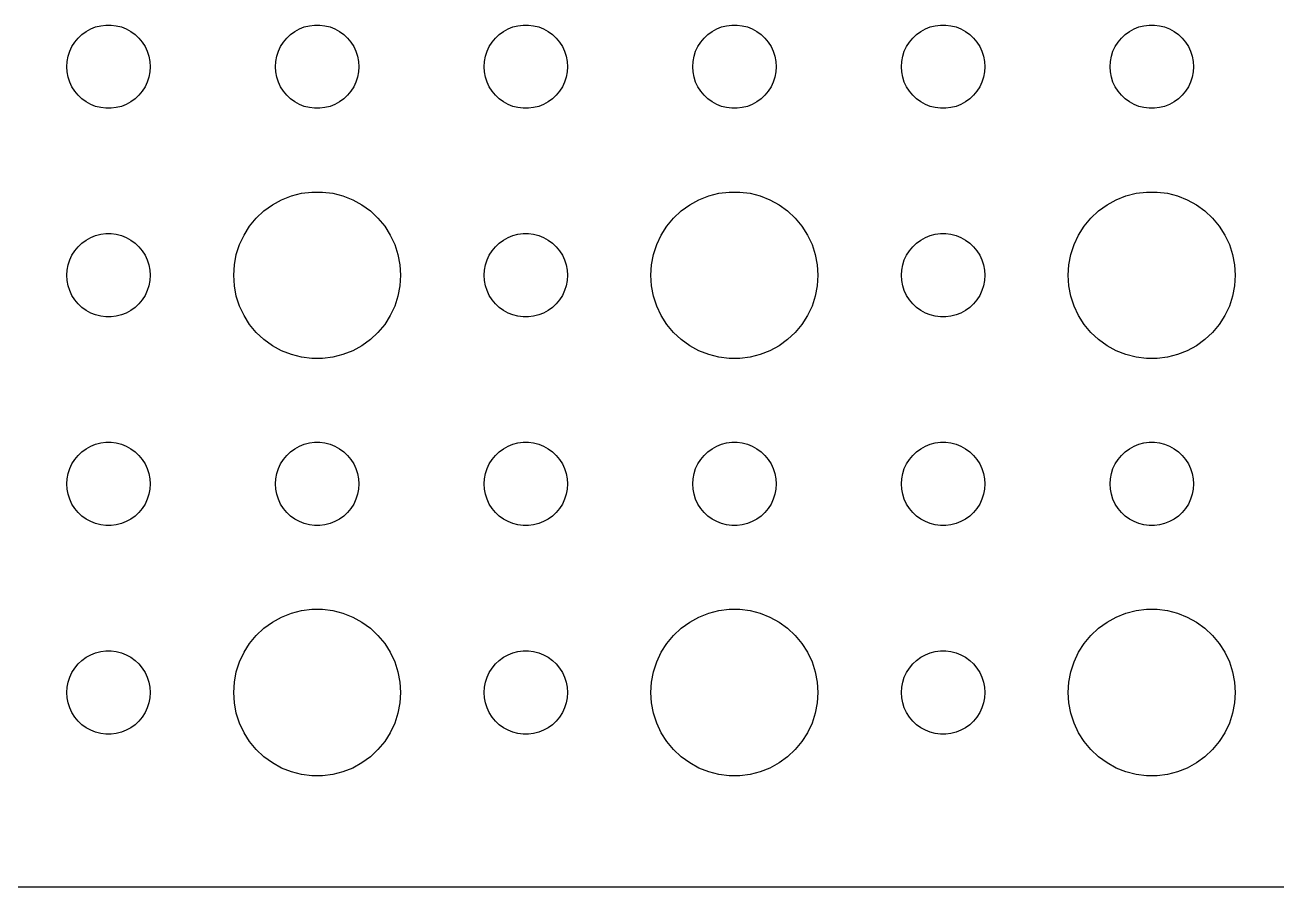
# Model space of a CAD drawing. Header units: metres. Extents: x -180 to 180, y -37 to 37.
# Drawn here: x 42 to 87, y -36.99 to -6 of the extents above; entities that cross this region are included whole.
import ezdxf

# ---------------------------------------------------------------- set-up
doc = ezdxf.new("R2010")
doc.units = ezdxf.units.M

msp = doc.modelspace()

# ---------------------------------------------------------------- linework, layer by layer
for p, q in [((44.0439, -6.34422), (44.1963, -6.23351)), ((44.1963, -6.23351), (44.3613, -6.14275)), ((44.3613, -6.14275), (44.5365, -6.07341)), ((44.5365, -6.07341), (44.7189, -6.02657)), ((44.7189, -6.02657), (44.9058, -6.00294)), ((44.9058, -6.00294), (45.0942, -6.00294)), ((45.0942, -6.00294), (45.2811, -6.02657)), ((45.2811, -6.02657), (45.4635, -6.07341)), ((45.4635, -6.07341), (45.6387, -6.14275)), ((45.6387, -6.14275), (45.8037, -6.23351)), ((45.8037, -6.23351), (45.9561, -6.34422)), ((51.5439, -6.34422), (51.6963, -6.23351)), ((51.6963, -6.23351), (51.8613, -6.14275)), ((51.8613, -6.14275), (52.0365, -6.07341)), ((52.0365, -6.07341), (52.2189, -6.02657)), ((52.2189, -6.02657), (52.4058, -6.00294)), ((52.4058, -6.00294), (52.5942, -6.00294)), ((52.5942, -6.00294), (52.7811, -6.02657)), ((52.7811, -6.02657), (52.9635, -6.07341)), ((52.9635, -6.07341), (53.1387, -6.14275)), ((53.1387, -6.14275), (53.3037, -6.23351)), ((53.3037, -6.23351), (53.4561, -6.34422)), ((59.0439, -6.34422), (59.1963, -6.23351)), ((59.1963, -6.23351), (59.3613, -6.14275)), ((59.3613, -6.14275), (59.5365, -6.07341)), ((59.5365, -6.07341), (59.7189, -6.02657)), ((59.7189, -6.02657), (59.9058, -6.00294)), ((59.9058, -6.00294), (60.0942, -6.00294)), ((60.0942, -6.00294), (60.2811, -6.02657)), ((60.2811, -6.02657), (60.4635, -6.07341)), ((60.4635, -6.07341), (60.6387, -6.14275)), ((60.6387, -6.14275), (60.8037, -6.23351)), ((60.8037, -6.23351), (60.9561, -6.34422)), ((66.5439, -6.34422), (66.6963, -6.23351)), ((66.6963, -6.23351), (66.8613, -6.14275)), ((66.8613, -6.14275), (67.0365, -6.07341)), ((67.0365, -6.07341), (67.2189, -6.02657)), ((67.2189, -6.02657), (67.4058, -6.00294)), ((67.4058, -6.00294), (67.5942, -6.00294)), ((67.5942, -6.00294), (67.7811, -6.02657)), ((67.7811, -6.02657), (67.9635, -6.07341)), ((67.9635, -6.07341), (68.1387, -6.14275)), ((68.1387, -6.14275), (68.3037, -6.23351)), ((68.3037, -6.23351), (68.4561, -6.34422)), ((74.0439, -6.34422), (74.1963, -6.23351)), ((74.1963, -6.23351), (74.3613, -6.14275)), ((74.3613, -6.14275), (74.5365, -6.07341)), ((74.5365, -6.07341), (74.7189, -6.02657)), ((74.7189, -6.02657), (74.9058, -6.00294)), ((74.9058, -6.00294), (75.0942, -6.00294)), ((75.0942, -6.00294), (75.2811, -6.02657)), ((75.2811, -6.02657), (75.4635, -6.07341)), ((75.4635, -6.07341), (75.6387, -6.14275)), ((75.6387, -6.14275), (75.8037, -6.23351)), ((75.8037, -6.23351), (75.9561, -6.34422)), ((81.5439, -6.34422), (81.6963, -6.23351)), ((81.6963, -6.23351), (81.8613, -6.14275)), ((81.8613, -6.14275), (82.0365, -6.07341)), ((82.0365, -6.07341), (82.2189, -6.02657)), ((82.2189, -6.02657), (82.4058, -6.00294)), ((82.4058, -6.00294), (82.5942, -6.00294)), ((82.5942, -6.00294), (82.7811, -6.02657)), ((82.7811, -6.02657), (82.9635, -6.07341)), ((82.9635, -6.07341), (83.1387, -6.14275)), ((83.1387, -6.14275), (83.3037, -6.23351)), ((83.3037, -6.23351), (83.4561, -6.34422)), ((43.6855, -6.77736), (43.7865, -6.61832)), ((43.7865, -6.61832), (43.9065, -6.47318)), ((43.9065, -6.47318), (44.0439, -6.34422)), ((45.9561, -6.34422), (46.0934, -6.47318)), ((46.0934, -6.47318), (46.2135, -6.61832)), ((46.2135, -6.61832), (46.3145, -6.77736)), ((51.1855, -6.77736), (51.2865, -6.61832)), ((51.2865, -6.61832), (51.4065, -6.47318)), ((51.4065, -6.47318), (51.5439, -6.34422)), ((53.4561, -6.34422), (53.5934, -6.47318)), ((53.5934, -6.47318), (53.7135, -6.61832)), ((53.7135, -6.61832), (53.8145, -6.77736)), ((58.6855, -6.77736), (58.7865, -6.61832)), ((58.7865, -6.61832), (58.9065, -6.47318)), ((58.9065, -6.47318), (59.0439, -6.34422)), ((60.9561, -6.34422), (61.0934, -6.47318)), ((61.0934, -6.47318), (61.2135, -6.61832)), ((61.2135, -6.61832), (61.3145, -6.77736)), ((66.1855, -6.77736), (66.2865, -6.61832)), ((66.2865, -6.61832), (66.4065, -6.47318)), ((66.4065, -6.47318), (66.5439, -6.34422)), ((68.4561, -6.34422), (68.5934, -6.47318)), ((68.5934, -6.47318), (68.7135, -6.61832)), ((68.7135, -6.61832), (68.8145, -6.77736)), ((73.6855, -6.77736), (73.7865, -6.61832)), ((73.7865, -6.61832), (73.9065, -6.47318)), ((73.9065, -6.47318), (74.0439, -6.34422)), ((75.9561, -6.34422), (76.0934, -6.47318)), ((76.0934, -6.47318), (76.2135, -6.61832)), ((76.2135, -6.61832), (76.3145, -6.77736)), ((81.1855, -6.77736), (81.2865, -6.61832)), ((81.2865, -6.61832), (81.4065, -6.47318)), ((81.4065, -6.47318), (81.5439, -6.34422)), ((83.4561, -6.34422), (83.5934, -6.47318)), ((83.5934, -6.47318), (83.7135, -6.61832)), ((83.7135, -6.61832), (83.8145, -6.77736)), ((43.5118, -7.312), (43.5471, -7.12695)), ((43.5471, -7.12695), (43.6053, -6.9478)), ((43.6053, -6.9478), (43.6855, -6.77736)), ((46.3145, -6.77736), (46.3947, -6.9478)), ((46.3947, -6.9478), (46.4529, -7.12695)), ((46.4529, -7.12695), (46.4882, -7.312)), ((51.0118, -7.312), (51.0471, -7.12695)), ((51.0471, -7.12695), (51.1053, -6.9478)), ((51.1053, -6.9478), (51.1855, -6.77736)), ((53.8145, -6.77736), (53.8947, -6.9478)), ((53.8947, -6.9478), (53.9529, -7.12695)), ((53.9529, -7.12695), (53.9882, -7.312)), ((58.5118, -7.312), (58.5471, -7.12695)), ((58.5471, -7.12695), (58.6053, -6.9478)), ((58.6053, -6.9478), (58.6855, -6.77736)), ((61.3145, -6.77736), (61.3947, -6.9478)), ((61.3947, -6.9478), (61.4529, -7.12695)), ((61.4529, -7.12695), (61.4882, -7.312)), ((66.0118, -7.312), (66.0471, -7.12695)), ((66.0471, -7.12695), (66.1053, -6.9478)), ((66.1053, -6.9478), (66.1855, -6.77736)), ((68.8145, -6.77736), (68.8947, -6.9478)), ((68.8947, -6.9478), (68.9529, -7.12695)), ((68.9529, -7.12695), (68.9882, -7.312)), ((73.5118, -7.312), (73.5471, -7.12695)), ((73.5471, -7.12695), (73.6053, -6.9478)), ((73.6053, -6.9478), (73.6855, -6.77736)), ((76.3145, -6.77736), (76.3947, -6.9478)), ((76.3947, -6.9478), (76.4529, -7.12695)), ((76.4529, -7.12695), (76.4882, -7.312)), ((81.0118, -7.312), (81.0471, -7.12695)), ((81.0471, -7.12695), (81.1053, -6.9478)), ((81.1053, -6.9478), (81.1855, -6.77736)), ((83.8145, -6.77736), (83.8947, -6.9478)), ((83.8947, -6.9478), (83.9529, -7.12695)), ((83.9529, -7.12695), (83.9882, -7.312)), ((43.5, -7.5), (43.5118, -7.312)), ((43.5118, -7.68799), (43.5, -7.5)), ((46.4882, -7.312), (46.5, -7.5)), ((46.5, -7.5), (46.4882, -7.68799)), ((51, -7.5), (51.0118, -7.312)), ((51.0118, -7.68799), (51, -7.5)), ((53.9882, -7.312), (54, -7.5)), ((54, -7.5), (53.9882, -7.68799)), ((58.5, -7.5), (58.5118, -7.312)), ((58.5118, -7.68799), (58.5, -7.5)), ((61.4882, -7.312), (61.5, -7.5)), ((61.5, -7.5), (61.4882, -7.68799)), ((66, -7.5), (66.0118, -7.312)), ((66.0118, -7.68799), (66, -7.5)), ((68.9882, -7.312), (69, -7.5)), ((69, -7.5), (68.9882, -7.68799)), ((73.5, -7.5), (73.5118, -7.312)), ((73.5118, -7.68799), (73.5, -7.5)), ((76.4882, -7.312), (76.5, -7.5)), ((76.5, -7.5), (76.4882, -7.68799)), ((81, -7.5), (81.0118, -7.312)), ((81.0118, -7.68799), (81, -7.5)), ((83.9882, -7.312), (84, -7.5)), ((84, -7.5), (83.9882, -7.68799)), ((43.5471, -7.87303), (43.5118, -7.68799)), ((43.6053, -8.05219), (43.5471, -7.87303)), ((43.6855, -8.22263), (43.6053, -8.05219)), ((46.3947, -8.05219), (46.3145, -8.22263)), ((46.4529, -7.87303), (46.3947, -8.05219)), ((46.4882, -7.68799), (46.4529, -7.87303)), ((51.0471, -7.87303), (51.0118, -7.68799)), ((51.1053, -8.05219), (51.0471, -7.87303)), ((51.1855, -8.22263), (51.1053, -8.05219)), ((53.8947, -8.05219), (53.8145, -8.22263)), ((53.9529, -7.87303), (53.8947, -8.05219)), ((53.9882, -7.68799), (53.9529, -7.87303)), ((58.5471, -7.87303), (58.5118, -7.68799)), ((58.6053, -8.05219), (58.5471, -7.87303)), ((58.6855, -8.22263), (58.6053, -8.05219)), ((61.3947, -8.05219), (61.3145, -8.22263)), ((61.4529, -7.87303), (61.3947, -8.05219)), ((61.4882, -7.68799), (61.4529, -7.87303)), ((66.0471, -7.87303), (66.0118, -7.68799)), ((66.1053, -8.05219), (66.0471, -7.87303)), ((66.1855, -8.22263), (66.1053, -8.05219)), ((68.8947, -8.05219), (68.8145, -8.22263)), ((68.9529, -7.87303), (68.8947, -8.05219)), ((68.9882, -7.68799), (68.9529, -7.87303)), ((73.5471, -7.87303), (73.5118, -7.68799)), ((73.6053, -8.05219), (73.5471, -7.87303)), ((73.6855, -8.22263), (73.6053, -8.05219)), ((76.3947, -8.05219), (76.3145, -8.22263)), ((76.4529, -7.87303), (76.3947, -8.05219)), ((76.4882, -7.68799), (76.4529, -7.87303)), ((81.0471, -7.87303), (81.0118, -7.68799)), ((81.1053, -8.05219), (81.0471, -7.87303)), ((81.1855, -8.22263), (81.1053, -8.05219)), ((83.8947, -8.05219), (83.8145, -8.22263)), ((83.9529, -7.87303), (83.8947, -8.05219)), ((83.9882, -7.68799), (83.9529, -7.87303)), ((43.7865, -8.38167), (43.6855, -8.22263)), ((43.9065, -8.52681), (43.7865, -8.38167)), ((44.0439, -8.65576), (43.9065, -8.52681)), ((46.0934, -8.52681), (45.9561, -8.65576)), ((46.2135, -8.38167), (46.0934, -8.52681)), ((46.3145, -8.22263), (46.2135, -8.38167)), ((51.2865, -8.38167), (51.1855, -8.22263)), ((51.4065, -8.52681), (51.2865, -8.38167)), ((51.5439, -8.65576), (51.4065, -8.52681)), ((53.5934, -8.52681), (53.4561, -8.65576)), ((53.7135, -8.38167), (53.5934, -8.52681)), ((53.8145, -8.22263), (53.7135, -8.38167)), ((58.7865, -8.38167), (58.6855, -8.22263)), ((58.9065, -8.52681), (58.7865, -8.38167)), ((59.0439, -8.65576), (58.9065, -8.52681)), ((61.0934, -8.52681), (60.9561, -8.65576)), ((61.2135, -8.38167), (61.0934, -8.52681)), ((61.3145, -8.22263), (61.2135, -8.38167)), ((66.2865, -8.38167), (66.1855, -8.22263)), ((66.4065, -8.52681), (66.2865, -8.38167)), ((66.5439, -8.65576), (66.4065, -8.52681)), ((68.5934, -8.52681), (68.4561, -8.65576)), ((68.7135, -8.38167), (68.5934, -8.52681)), ((68.8145, -8.22263), (68.7135, -8.38167)), ((73.7865, -8.38167), (73.6855, -8.22263)), ((73.9065, -8.52681), (73.7865, -8.38167)), ((74.0439, -8.65576), (73.9065, -8.52681)), ((76.0934, -8.52681), (75.9561, -8.65576)), ((76.2135, -8.38167), (76.0934, -8.52681)), ((76.3145, -8.22263), (76.2135, -8.38167)), ((81.2865, -8.38167), (81.1855, -8.22263)), ((81.4065, -8.52681), (81.2865, -8.38167)), ((81.5439, -8.65576), (81.4065, -8.52681)), ((83.5934, -8.52681), (83.4561, -8.65576)), ((83.7135, -8.38167), (83.5934, -8.52681)), ((83.8145, -8.22263), (83.7135, -8.38167)), ((44.1963, -8.76648), (44.0439, -8.65576)), ((44.3613, -8.85724), (44.1963, -8.76648)), ((44.5365, -8.92657), (44.3613, -8.85724)), ((44.7189, -8.97342), (44.5365, -8.92657)), ((44.9058, -8.99704), (44.7189, -8.97342)), ((45.0942, -8.99704), (44.9058, -8.99704)), ((45.2811, -8.97342), (45.0942, -8.99704)), ((45.4635, -8.92657), (45.2811, -8.97342)), ((45.6387, -8.85724), (45.4635, -8.92657)), ((45.8037, -8.76648), (45.6387, -8.85724)), ((45.9561, -8.65576), (45.8037, -8.76648)), ((51.6963, -8.76648), (51.5439, -8.65576)), ((51.8613, -8.85724), (51.6963, -8.76648)), ((52.0365, -8.92657), (51.8613, -8.85724)), ((52.2189, -8.97342), (52.0365, -8.92657)), ((52.4058, -8.99704), (52.2189, -8.97342)), ((52.5942, -8.99704), (52.4058, -8.99704)), ((52.7811, -8.97342), (52.5942, -8.99704)), ((52.9635, -8.92657), (52.7811, -8.97342)), ((53.1387, -8.85724), (52.9635, -8.92657)), ((53.3037, -8.76648), (53.1387, -8.85724)), ((53.4561, -8.65576), (53.3037, -8.76648)), ((59.1963, -8.76648), (59.0439, -8.65576)), ((59.3613, -8.85724), (59.1963, -8.76648)), ((59.5365, -8.92657), (59.3613, -8.85724)), ((59.7189, -8.97342), (59.5365, -8.92657)), ((59.9058, -8.99704), (59.7189, -8.97342)), ((60.0942, -8.99704), (59.9058, -8.99704)), ((60.2811, -8.97342), (60.0942, -8.99704)), ((60.4635, -8.92657), (60.2811, -8.97342)), ((60.6387, -8.85724), (60.4635, -8.92657)), ((60.8037, -8.76648), (60.6387, -8.85724)), ((60.9561, -8.65576), (60.8037, -8.76648)), ((66.6963, -8.76648), (66.5439, -8.65576)), ((66.8613, -8.85724), (66.6963, -8.76648)), ((67.0365, -8.92657), (66.8613, -8.85724)), ((67.2189, -8.97342), (67.0365, -8.92657)), ((67.4058, -8.99704), (67.2189, -8.97342)), ((67.5942, -8.99704), (67.4058, -8.99704)), ((67.7811, -8.97342), (67.5942, -8.99704)), ((67.9635, -8.92657), (67.7811, -8.97342)), ((68.1387, -8.85724), (67.9635, -8.92657)), ((68.3037, -8.76648), (68.1387, -8.85724)), ((68.4561, -8.65576), (68.3037, -8.76648)), ((74.1963, -8.76648), (74.0439, -8.65576)), ((74.3613, -8.85724), (74.1963, -8.76648)), ((74.5365, -8.92657), (74.3613, -8.85724)), ((74.7189, -8.97342), (74.5365, -8.92657)), ((74.9058, -8.99704), (74.7189, -8.97342)), ((75.0942, -8.99704), (74.9058, -8.99704)), ((75.2811, -8.97342), (75.0942, -8.99704)), ((75.4635, -8.92657), (75.2811, -8.97342)), ((75.6387, -8.85724), (75.4635, -8.92657)), ((75.8037, -8.76648), (75.6387, -8.85724)), ((75.9561, -8.65576), (75.8037, -8.76648)), ((81.6963, -8.76648), (81.5439, -8.65576)), ((81.8613, -8.85724), (81.6963, -8.76648)), ((82.0365, -8.92657), (81.8613, -8.85724)), ((82.2189, -8.97342), (82.0365, -8.92657)), ((82.4058, -8.99704), (82.2189, -8.97342)), ((82.5942, -8.99704), (82.4058, -8.99704)), ((82.7811, -8.97342), (82.5942, -8.99704)), ((82.9635, -8.92657), (82.7811, -8.97342)), ((83.1387, -8.85724), (82.9635, -8.92657)), ((83.3037, -8.76648), (83.1387, -8.85724)), ((83.4561, -8.65576), (83.3037, -8.76648)), ((51.2227, -12.2855), (51.5729, -12.1468)), ((51.5729, -12.1468), (51.9379, -12.0531)), ((51.9379, -12.0531), (52.3116, -12.0059)), ((52.3116, -12.0059), (52.6884, -12.0059)), ((52.6884, -12.0059), (53.0621, -12.0531)), ((53.0621, -12.0531), (53.427, -12.1468)), ((53.427, -12.1468), (53.7773, -12.2855)), ((66.2227, -12.2855), (66.573, -12.1468)), ((66.573, -12.1468), (66.9379, -12.0531)), ((66.9379, -12.0531), (67.3116, -12.0059)), ((67.3116, -12.0059), (67.6884, -12.0059)), ((67.6884, -12.0059), (68.0621, -12.0531)), ((68.0621, -12.0531), (68.427, -12.1468)), ((68.427, -12.1468), (68.7773, -12.2855)), ((81.2227, -12.2855), (81.573, -12.1468)), ((81.573, -12.1468), (81.9379, -12.0531)), ((81.9379, -12.0531), (82.3116, -12.0059)), ((82.3116, -12.0059), (82.6884, -12.0059)), ((82.6884, -12.0059), (83.0621, -12.0531)), ((83.0621, -12.0531), (83.427, -12.1468)), ((83.427, -12.1468), (83.7773, -12.2855)), ((50.5877, -12.6884), (50.8925, -12.467)), ((50.8925, -12.467), (51.2227, -12.2855)), ((53.7773, -12.2855), (54.1075, -12.467)), ((54.1075, -12.467), (54.4123, -12.6884)), ((65.5877, -12.6884), (65.8925, -12.467)), ((65.8925, -12.467), (66.2227, -12.2855)), ((68.7773, -12.2855), (69.1075, -12.467)), ((69.1075, -12.467), (69.4123, -12.6884)), ((80.5877, -12.6884), (80.8925, -12.467)), ((80.8925, -12.467), (81.2227, -12.2855)), ((83.7773, -12.2855), (84.1075, -12.467)), ((84.1075, -12.467), (84.4123, -12.6884)), ((50.0729, -13.2366), (50.3131, -12.9464)), ((50.3131, -12.9464), (50.5877, -12.6884)), ((54.4123, -12.6884), (54.6869, -12.9464)), ((54.6869, -12.9464), (54.927, -13.2366)), ((65.073, -13.2366), (65.3131, -12.9464)), ((65.3131, -12.9464), (65.5877, -12.6884)), ((69.4123, -12.6884), (69.6869, -12.9464)), ((69.6869, -12.9464), (69.927, -13.2366)), ((80.073, -13.2366), (80.3131, -12.9464)), ((80.3131, -12.9464), (80.5877, -12.6884)), ((84.4123, -12.6884), (84.6869, -12.9464)), ((84.6869, -12.9464), (84.927, -13.2366)), ((49.8711, -13.5547), (50.0729, -13.2366)), ((54.927, -13.2366), (55.1289, -13.5547)), ((64.8711, -13.5547), (65.073, -13.2366)), ((69.927, -13.2366), (70.1289, -13.5547)), ((79.8711, -13.5547), (80.073, -13.2366)), ((84.927, -13.2366), (85.1289, -13.5547)), ((43.9065, -13.9732), (44.0439, -13.8442)), ((44.0439, -13.8442), (44.1963, -13.7335)), ((44.1963, -13.7335), (44.3613, -13.6427)), ((44.3613, -13.6427), (44.5365, -13.5734)), ((44.5365, -13.5734), (44.7189, -13.5266)), ((44.7189, -13.5266), (44.9058, -13.5029)), ((44.9058, -13.5029), (45.0942, -13.5029)), ((45.0942, -13.5029), (45.2811, -13.5266)), ((45.2811, -13.5266), (45.4635, -13.5734)), ((45.4635, -13.5734), (45.6387, -13.6427)), ((45.6387, -13.6427), (45.8037, -13.7335)), ((45.8037, -13.7335), (45.9561, -13.8442)), ((45.9561, -13.8442), (46.0934, -13.9732)), ((49.5942, -14.2539), (49.7107, -13.8956)), ((49.7107, -13.8956), (49.8711, -13.5547)), ((55.1289, -13.5547), (55.2893, -13.8956)), ((55.2893, -13.8956), (55.4057, -14.2539)), ((58.9065, -13.9732), (59.0439, -13.8442)), ((59.0439, -13.8442), (59.1963, -13.7335)), ((59.1963, -13.7335), (59.3613, -13.6427)), ((59.3613, -13.6427), (59.5365, -13.5734)), ((59.5365, -13.5734), (59.7189, -13.5266)), ((59.7189, -13.5266), (59.9058, -13.5029)), ((59.9058, -13.5029), (60.0942, -13.5029)), ((60.0942, -13.5029), (60.2811, -13.5266)), ((60.2811, -13.5266), (60.4635, -13.5734)), ((60.4635, -13.5734), (60.6387, -13.6427)), ((60.6387, -13.6427), (60.8037, -13.7335)), ((60.8037, -13.7335), (60.9561, -13.8442)), ((60.9561, -13.8442), (61.0934, -13.9732)), ((64.5943, -14.2539), (64.7107, -13.8956)), ((64.7107, -13.8956), (64.8711, -13.5547)), ((70.1289, -13.5547), (70.2893, -13.8956)), ((70.2893, -13.8956), (70.4057, -14.2539)), ((73.9065, -13.9732), (74.0439, -13.8442)), ((74.0439, -13.8442), (74.1963, -13.7335)), ((74.1963, -13.7335), (74.3613, -13.6427)), ((74.3613, -13.6427), (74.5365, -13.5734)), ((74.5365, -13.5734), (74.7189, -13.5266)), ((74.7189, -13.5266), (74.9058, -13.5029)), ((74.9058, -13.5029), (75.0942, -13.5029)), ((75.0942, -13.5029), (75.2811, -13.5266)), ((75.2811, -13.5266), (75.4635, -13.5734)), ((75.4635, -13.5734), (75.6387, -13.6427)), ((75.6387, -13.6427), (75.8037, -13.7335)), ((75.8037, -13.7335), (75.9561, -13.8442)), ((75.9561, -13.8442), (76.0934, -13.9732)), ((79.5943, -14.2539), (79.7107, -13.8956)), ((79.7107, -13.8956), (79.8711, -13.5547)), ((85.1289, -13.5547), (85.2893, -13.8956)), ((85.2893, -13.8956), (85.4057, -14.2539)), ((43.6053, -14.4478), (43.6855, -14.2774)), ((43.6855, -14.2774), (43.7865, -14.1183)), ((43.7865, -14.1183), (43.9065, -13.9732)), ((46.0934, -13.9732), (46.2135, -14.1183)), ((46.2135, -14.1183), (46.3145, -14.2774)), ((46.3145, -14.2774), (46.3947, -14.4478)), ((49.5237, -14.624), (49.5942, -14.2539)), ((55.4057, -14.2539), (55.4763, -14.624)), ((58.6053, -14.4478), (58.6855, -14.2774)), ((58.6855, -14.2774), (58.7865, -14.1183)), ((58.7865, -14.1183), (58.9065, -13.9732)), ((61.0934, -13.9732), (61.2135, -14.1183)), ((61.2135, -14.1183), (61.3145, -14.2774)), ((61.3145, -14.2774), (61.3947, -14.4478)), ((64.5237, -14.624), (64.5943, -14.2539)), ((70.4057, -14.2539), (70.4763, -14.624)), ((73.6053, -14.4478), (73.6855, -14.2774)), ((73.6855, -14.2774), (73.7865, -14.1183)), ((73.7865, -14.1183), (73.9065, -13.9732)), ((76.0934, -13.9732), (76.2135, -14.1183)), ((76.2135, -14.1183), (76.3145, -14.2774)), ((76.3145, -14.2774), (76.3947, -14.4478)), ((79.5237, -14.624), (79.5943, -14.2539)), ((85.4057, -14.2539), (85.4763, -14.624)), ((43.5, -15), (43.5118, -14.812)), ((43.5118, -14.812), (43.5471, -14.627)), ((43.5471, -14.627), (43.6053, -14.4478)), ((46.3947, -14.4478), (46.4529, -14.627)), ((46.4529, -14.627), (46.4882, -14.812)), ((46.4882, -14.812), (46.5, -15)), ((49.5, -15), (49.5237, -14.624)), ((55.4763, -14.624), (55.5, -15)), ((58.5, -15), (58.5118, -14.812)), ((58.5118, -14.812), (58.5471, -14.627)), ((58.5471, -14.627), (58.6053, -14.4478)), ((61.3947, -14.4478), (61.4529, -14.627)), ((61.4529, -14.627), (61.4882, -14.812)), ((61.4882, -14.812), (61.5, -15)), ((64.5, -15), (64.5237, -14.624)), ((70.4763, -14.624), (70.5, -15)), ((73.5, -15), (73.5118, -14.812)), ((73.5118, -14.812), (73.5471, -14.627)), ((73.5471, -14.627), (73.6053, -14.4478)), ((76.3947, -14.4478), (76.4529, -14.627)), ((76.4529, -14.627), (76.4882, -14.812)), ((76.4882, -14.812), (76.5, -15)), ((79.5, -15), (79.5237, -14.624)), ((85.4763, -14.624), (85.5, -15)), ((43.5118, -15.188), (43.5, -15)), ((43.5471, -15.373), (43.5118, -15.188)), ((46.4882, -15.188), (46.4529, -15.373)), ((46.5, -15), (46.4882, -15.188)), ((49.5237, -15.376), (49.5, -15)), ((55.5, -15), (55.4763, -15.376)), ((58.5118, -15.188), (58.5, -15)), ((58.5471, -15.373), (58.5118, -15.188)), ((61.4882, -15.188), (61.4529, -15.373)), ((61.5, -15), (61.4882, -15.188)), ((64.5237, -15.376), (64.5, -15)), ((70.5, -15), (70.4763, -15.376)), ((73.5118, -15.188), (73.5, -15)), ((73.5471, -15.373), (73.5118, -15.188)), ((76.4882, -15.188), (76.4529, -15.373)), ((76.5, -15), (76.4882, -15.188)), ((79.5237, -15.376), (79.5, -15)), ((85.5, -15), (85.4763, -15.376)), ((43.6053, -15.5522), (43.5471, -15.373)), ((43.6855, -15.7226), (43.6053, -15.5522)), ((43.7865, -15.8817), (43.6855, -15.7226)), ((46.3145, -15.7226), (46.2135, -15.8817)), ((46.3947, -15.5522), (46.3145, -15.7226)), ((46.4529, -15.373), (46.3947, -15.5522)), ((49.5942, -15.7461), (49.5237, -15.376)), ((49.7107, -16.1044), (49.5942, -15.7461)), ((55.4057, -15.7461), (55.2893, -16.1044)), ((55.4763, -15.376), (55.4057, -15.7461)), ((58.6053, -15.5522), (58.5471, -15.373)), ((58.6855, -15.7226), (58.6053, -15.5522)), ((58.7865, -15.8817), (58.6855, -15.7226)), ((61.3145, -15.7226), (61.2135, -15.8817)), ((61.3947, -15.5522), (61.3145, -15.7226)), ((61.4529, -15.373), (61.3947, -15.5522)), ((64.5943, -15.7461), (64.5237, -15.376)), ((64.7107, -16.1044), (64.5943, -15.7461)), ((70.4057, -15.7461), (70.2893, -16.1044)), ((70.4763, -15.376), (70.4057, -15.7461)), ((73.6053, -15.5522), (73.5471, -15.373)), ((73.6855, -15.7226), (73.6053, -15.5522)), ((73.7865, -15.8817), (73.6855, -15.7226)), ((76.3145, -15.7226), (76.2135, -15.8817)), ((76.3947, -15.5522), (76.3145, -15.7226)), ((76.4529, -15.373), (76.3947, -15.5522)), ((79.5943, -15.7461), (79.5237, -15.376)), ((79.7107, -16.1044), (79.5943, -15.7461)), ((85.4057, -15.7461), (85.2893, -16.1044)), ((85.4763, -15.376), (85.4057, -15.7461)), ((43.9065, -16.0268), (43.7865, -15.8817)), ((44.0439, -16.1558), (43.9065, -16.0268)), ((44.1963, -16.2665), (44.0439, -16.1558)), ((45.9561, -16.1558), (45.8037, -16.2665)), ((46.0934, -16.0268), (45.9561, -16.1558)), ((46.2135, -15.8817), (46.0934, -16.0268)), ((49.8711, -16.4453), (49.7107, -16.1044)), ((55.2893, -16.1044), (55.1289, -16.4453)), ((58.9065, -16.0268), (58.7865, -15.8817)), ((59.0439, -16.1558), (58.9065, -16.0268)), ((59.1963, -16.2665), (59.0439, -16.1558)), ((60.9561, -16.1558), (60.8037, -16.2665)), ((61.0934, -16.0268), (60.9561, -16.1558)), ((61.2135, -15.8817), (61.0934, -16.0268)), ((64.8711, -16.4453), (64.7107, -16.1044)), ((70.2893, -16.1044), (70.1289, -16.4453)), ((73.9065, -16.0268), (73.7865, -15.8817)), ((74.0439, -16.1558), (73.9065, -16.0268)), ((74.1963, -16.2665), (74.0439, -16.1558)), ((75.9561, -16.1558), (75.8037, -16.2665)), ((76.0934, -16.0268), (75.9561, -16.1558)), ((76.2135, -15.8817), (76.0934, -16.0268)), ((79.8711, -16.4453), (79.7107, -16.1044)), ((85.2893, -16.1044), (85.1289, -16.4453)), ((44.3613, -16.3572), (44.1963, -16.2665)), ((44.5365, -16.4266), (44.3613, -16.3572)), ((44.7189, -16.4734), (44.5365, -16.4266)), ((44.9058, -16.497), (44.7189, -16.4734)), ((45.0942, -16.497), (44.9058, -16.497)), ((45.2811, -16.4734), (45.0942, -16.497)), ((45.4635, -16.4266), (45.2811, -16.4734)), ((45.6387, -16.3572), (45.4635, -16.4266)), ((45.8037, -16.2665), (45.6387, -16.3572)), ((50.0729, -16.7634), (49.8711, -16.4453)), ((55.1289, -16.4453), (54.927, -16.7634)), ((59.3613, -16.3572), (59.1963, -16.2665)), ((59.5365, -16.4266), (59.3613, -16.3572)), ((59.7189, -16.4734), (59.5365, -16.4266)), ((59.9058, -16.497), (59.7189, -16.4734)), ((60.0942, -16.497), (59.9058, -16.497)), ((60.2811, -16.4734), (60.0942, -16.497)), ((60.4635, -16.4266), (60.2811, -16.4734)), ((60.6387, -16.3572), (60.4635, -16.4266)), ((60.8037, -16.2665), (60.6387, -16.3572)), ((65.073, -16.7634), (64.8711, -16.4453)), ((70.1289, -16.4453), (69.927, -16.7634)), ((74.3613, -16.3572), (74.1963, -16.2665)), ((74.5365, -16.4266), (74.3613, -16.3572)), ((74.7189, -16.4734), (74.5365, -16.4266)), ((74.9058, -16.497), (74.7189, -16.4734)), ((75.0942, -16.497), (74.9058, -16.497)), ((75.2811, -16.4734), (75.0942, -16.497)), ((75.4635, -16.4266), (75.2811, -16.4734)), ((75.6387, -16.3572), (75.4635, -16.4266)), ((75.8037, -16.2665), (75.6387, -16.3572)), ((80.073, -16.7634), (79.8711, -16.4453)), ((85.1289, -16.4453), (84.927, -16.7634)), ((50.3131, -17.0536), (50.0729, -16.7634)), ((50.5877, -17.3115), (50.3131, -17.0536)), ((54.6869, -17.0536), (54.4123, -17.3115)), ((54.927, -16.7634), (54.6869, -17.0536)), ((65.3131, -17.0536), (65.073, -16.7634)), ((65.5877, -17.3115), (65.3131, -17.0536)), ((69.6869, -17.0536), (69.4123, -17.3115)), ((69.927, -16.7634), (69.6869, -17.0536)), ((80.3131, -17.0536), (80.073, -16.7634)), ((80.5877, -17.3115), (80.3131, -17.0536)), ((84.6869, -17.0536), (84.4123, -17.3115)), ((84.927, -16.7634), (84.6869, -17.0536)), ((50.8925, -17.533), (50.5877, -17.3115)), ((51.2227, -17.7145), (50.8925, -17.533)), ((54.1075, -17.533), (53.7773, -17.7145)), ((54.4123, -17.3115), (54.1075, -17.533)), ((65.8925, -17.533), (65.5877, -17.3115)), ((66.2227, -17.7145), (65.8925, -17.533)), ((69.1075, -17.533), (68.7773, -17.7145)), ((69.4123, -17.3115), (69.1075, -17.533)), ((80.8925, -17.533), (80.5877, -17.3115)), ((81.2227, -17.7145), (80.8925, -17.533)), ((84.1075, -17.533), (83.7773, -17.7145)), ((84.4123, -17.3115), (84.1075, -17.533)), ((51.5729, -17.8532), (51.2227, -17.7145)), ((51.9379, -17.9469), (51.5729, -17.8532)), ((52.3116, -17.9941), (51.9379, -17.9469)), ((52.6884, -17.9941), (52.3116, -17.9941)), ((53.0621, -17.9469), (52.6884, -17.9941)), ((53.427, -17.8532), (53.0621, -17.9469)), ((53.7773, -17.7145), (53.427, -17.8532)), ((66.573, -17.8532), (66.2227, -17.7145)), ((66.9379, -17.9469), (66.573, -17.8532)), ((67.3116, -17.9941), (66.9379, -17.9469)), ((67.6884, -17.9941), (67.3116, -17.9941)), ((68.0621, -17.9469), (67.6884, -17.9941)), ((68.427, -17.8532), (68.0621, -17.9469)), ((68.7773, -17.7145), (68.427, -17.8532)), ((81.573, -17.8532), (81.2227, -17.7145)), ((81.9379, -17.9469), (81.573, -17.8532)), ((82.3116, -17.9941), (81.9379, -17.9469)), ((82.6884, -17.9941), (82.3116, -17.9941)), ((83.0621, -17.9469), (82.6884, -17.9941)), ((83.427, -17.8532), (83.0621, -17.9469)), ((83.7773, -17.7145), (83.427, -17.8532)), ((44.1963, -21.2335), (44.3613, -21.1427)), ((44.3613, -21.1427), (44.5365, -21.0734)), ((44.5365, -21.0734), (44.7189, -21.0266)), ((44.7189, -21.0266), (44.9058, -21.003)), ((44.9058, -21.003), (45.0942, -21.003)), ((45.0942, -21.003), (45.2811, -21.0266)), ((45.2811, -21.0266), (45.4635, -21.0734)), ((45.4635, -21.0734), (45.6387, -21.1427)), ((45.6387, -21.1427), (45.8037, -21.2335)), ((51.6963, -21.2335), (51.8613, -21.1427)), ((51.8613, -21.1427), (52.0365, -21.0734)), ((52.0365, -21.0734), (52.2189, -21.0266)), ((52.2189, -21.0266), (52.4058, -21.003)), ((52.4058, -21.003), (52.5942, -21.003)), ((52.5942, -21.003), (52.7811, -21.0266)), ((52.7811, -21.0266), (52.9635, -21.0734)), ((52.9635, -21.0734), (53.1387, -21.1427)), ((53.1387, -21.1427), (53.3037, -21.2335)), ((59.1963, -21.2335), (59.3613, -21.1427)), ((59.3613, -21.1427), (59.5365, -21.0734)), ((59.5365, -21.0734), (59.7189, -21.0266)), ((59.7189, -21.0266), (59.9058, -21.003)), ((59.9058, -21.003), (60.0942, -21.003)), ((60.0942, -21.003), (60.2811, -21.0266)), ((60.2811, -21.0266), (60.4635, -21.0734)), ((60.4635, -21.0734), (60.6387, -21.1427)), ((60.6387, -21.1427), (60.8037, -21.2335)), ((66.6963, -21.2335), (66.8613, -21.1427)), ((66.8613, -21.1427), (67.0365, -21.0734)), ((67.0365, -21.0734), (67.2189, -21.0266)), ((67.2189, -21.0266), (67.4058, -21.003)), ((67.4058, -21.003), (67.5942, -21.003)), ((67.5942, -21.003), (67.7811, -21.0266)), ((67.7811, -21.0266), (67.9635, -21.0734)), ((67.9635, -21.0734), (68.1387, -21.1427)), ((68.1387, -21.1427), (68.3037, -21.2335)), ((74.1963, -21.2335), (74.3613, -21.1427)), ((74.3613, -21.1427), (74.5365, -21.0734)), ((74.5365, -21.0734), (74.7189, -21.0266)), ((74.7189, -21.0266), (74.9058, -21.003)), ((74.9058, -21.003), (75.0942, -21.003)), ((75.0942, -21.003), (75.2811, -21.0266)), ((75.2811, -21.0266), (75.4635, -21.0734)), ((75.4635, -21.0734), (75.6387, -21.1427)), ((75.6387, -21.1427), (75.8037, -21.2335)), ((81.6963, -21.2335), (81.8613, -21.1427)), ((81.8613, -21.1427), (82.0365, -21.0734)), ((82.0365, -21.0734), (82.2189, -21.0266)), ((82.2189, -21.0266), (82.4058, -21.003)), ((82.4058, -21.003), (82.5942, -21.003)), ((82.5942, -21.003), (82.7811, -21.0266)), ((82.7811, -21.0266), (82.9635, -21.0734)), ((82.9635, -21.0734), (83.1387, -21.1427)), ((83.1387, -21.1427), (83.3037, -21.2335)), ((43.7865, -21.6183), (43.9065, -21.4732)), ((43.9065, -21.4732), (44.0439, -21.3442)), ((44.0439, -21.3442), (44.1963, -21.2335)), ((45.8037, -21.2335), (45.9561, -21.3442)), ((45.9561, -21.3442), (46.0934, -21.4732)), ((46.0934, -21.4732), (46.2135, -21.6183)), ((51.2865, -21.6183), (51.4065, -21.4732)), ((51.4065, -21.4732), (51.5439, -21.3442)), ((51.5439, -21.3442), (51.6963, -21.2335)), ((53.3037, -21.2335), (53.4561, -21.3442)), ((53.4561, -21.3442), (53.5934, -21.4732)), ((53.5934, -21.4732), (53.7135, -21.6183)), ((58.7865, -21.6183), (58.9065, -21.4732)), ((58.9065, -21.4732), (59.0439, -21.3442)), ((59.0439, -21.3442), (59.1963, -21.2335)), ((60.8037, -21.2335), (60.9561, -21.3442)), ((60.9561, -21.3442), (61.0934, -21.4732)), ((61.0934, -21.4732), (61.2135, -21.6183)), ((66.2865, -21.6183), (66.4065, -21.4732)), ((66.4065, -21.4732), (66.5439, -21.3442)), ((66.5439, -21.3442), (66.6963, -21.2335)), ((68.3037, -21.2335), (68.4561, -21.3442)), ((68.4561, -21.3442), (68.5934, -21.4732)), ((68.5934, -21.4732), (68.7135, -21.6183)), ((73.7865, -21.6183), (73.9065, -21.4732)), ((73.9065, -21.4732), (74.0439, -21.3442)), ((74.0439, -21.3442), (74.1963, -21.2335)), ((75.8037, -21.2335), (75.9561, -21.3442)), ((75.9561, -21.3442), (76.0934, -21.4732)), ((76.0934, -21.4732), (76.2135, -21.6183)), ((81.2865, -21.6183), (81.4065, -21.4732)), ((81.4065, -21.4732), (81.5439, -21.3442)), ((81.5439, -21.3442), (81.6963, -21.2335)), ((83.3037, -21.2335), (83.4561, -21.3442)), ((83.4561, -21.3442), (83.5934, -21.4732)), ((83.5934, -21.4732), (83.7135, -21.6183)), ((43.5471, -22.127), (43.6053, -21.9478)), ((43.6053, -21.9478), (43.6855, -21.7774)), ((43.6855, -21.7774), (43.7865, -21.6183)), ((46.2135, -21.6183), (46.3145, -21.7774)), ((46.3145, -21.7774), (46.3947, -21.9478)), ((46.3947, -21.9478), (46.4529, -22.127)), ((51.0471, -22.127), (51.1053, -21.9478)), ((51.1053, -21.9478), (51.1855, -21.7774)), ((51.1855, -21.7774), (51.2865, -21.6183)), ((53.7135, -21.6183), (53.8145, -21.7774)), ((53.8145, -21.7774), (53.8947, -21.9478)), ((53.8947, -21.9478), (53.9529, -22.127)), ((58.5471, -22.127), (58.6053, -21.9478)), ((58.6053, -21.9478), (58.6855, -21.7774)), ((58.6855, -21.7774), (58.7865, -21.6183)), ((61.2135, -21.6183), (61.3145, -21.7774)), ((61.3145, -21.7774), (61.3947, -21.9478)), ((61.3947, -21.9478), (61.4529, -22.127)), ((66.0471, -22.127), (66.1053, -21.9478)), ((66.1053, -21.9478), (66.1855, -21.7774)), ((66.1855, -21.7774), (66.2865, -21.6183)), ((68.7135, -21.6183), (68.8145, -21.7774)), ((68.8145, -21.7774), (68.8947, -21.9478)), ((68.8947, -21.9478), (68.9529, -22.127)), ((73.5471, -22.127), (73.6053, -21.9478)), ((73.6053, -21.9478), (73.6855, -21.7774)), ((73.6855, -21.7774), (73.7865, -21.6183)), ((76.2135, -21.6183), (76.3145, -21.7774)), ((76.3145, -21.7774), (76.3947, -21.9478)), ((76.3947, -21.9478), (76.4529, -22.127)), ((81.0471, -22.127), (81.1053, -21.9478)), ((81.1053, -21.9478), (81.1855, -21.7774)), ((81.1855, -21.7774), (81.2865, -21.6183)), ((83.7135, -21.6183), (83.8145, -21.7774)), ((83.8145, -21.7774), (83.8947, -21.9478)), ((83.8947, -21.9478), (83.9529, -22.127)), ((43.5, -22.5), (43.5118, -22.312)), ((43.5118, -22.688), (43.5, -22.5)), ((43.5118, -22.312), (43.5471, -22.127)), ((46.4529, -22.127), (46.4882, -22.312)), ((46.4882, -22.312), (46.5, -22.5)), ((46.5, -22.5), (46.4882, -22.688)), ((51, -22.5), (51.0118, -22.312)), ((51.0118, -22.688), (51, -22.5)), ((51.0118, -22.312), (51.0471, -22.127)), ((53.9529, -22.127), (53.9882, -22.312)), ((53.9882, -22.312), (54, -22.5)), ((54, -22.5), (53.9882, -22.688)), ((58.5, -22.5), (58.5118, -22.312)), ((58.5118, -22.688), (58.5, -22.5)), ((58.5118, -22.312), (58.5471, -22.127)), ((61.4529, -22.127), (61.4882, -22.312)), ((61.4882, -22.312), (61.5, -22.5)), ((61.5, -22.5), (61.4882, -22.688)), ((66, -22.5), (66.0118, -22.312)), ((66.0118, -22.688), (66, -22.5)), ((66.0118, -22.312), (66.0471, -22.127)), ((68.9529, -22.127), (68.9882, -22.312)), ((68.9882, -22.312), (69, -22.5)), ((69, -22.5), (68.9882, -22.688)), ((73.5, -22.5), (73.5118, -22.312)), ((73.5118, -22.688), (73.5, -22.5)), ((73.5118, -22.312), (73.5471, -22.127)), ((76.4529, -22.127), (76.4882, -22.312)), ((76.4882, -22.312), (76.5, -22.5)), ((76.5, -22.5), (76.4882, -22.688)), ((81, -22.5), (81.0118, -22.312)), ((81.0118, -22.688), (81, -22.5)), ((81.0118, -22.312), (81.0471, -22.127)), ((83.9529, -22.127), (83.9882, -22.312)), ((83.9882, -22.312), (84, -22.5)), ((84, -22.5), (83.9882, -22.688)), ((43.5471, -22.873), (43.5118, -22.688)), ((43.6053, -23.0522), (43.5471, -22.873)), ((46.4529, -22.873), (46.3947, -23.0522)), ((46.4882, -22.688), (46.4529, -22.873)), ((51.0471, -22.873), (51.0118, -22.688)), ((51.1053, -23.0522), (51.0471, -22.873)), ((53.9529, -22.873), (53.8947, -23.0522)), ((53.9882, -22.688), (53.9529, -22.873)), ((58.5471, -22.873), (58.5118, -22.688)), ((58.6053, -23.0522), (58.5471, -22.873)), ((61.4529, -22.873), (61.3947, -23.0522)), ((61.4882, -22.688), (61.4529, -22.873)), ((66.0471, -22.873), (66.0118, -22.688)), ((66.1053, -23.0522), (66.0471, -22.873)), ((68.9529, -22.873), (68.8947, -23.0522)), ((68.9882, -22.688), (68.9529, -22.873)), ((73.5471, -22.873), (73.5118, -22.688)), ((73.6053, -23.0522), (73.5471, -22.873)), ((76.4529, -22.873), (76.3947, -23.0522)), ((76.4882, -22.688), (76.4529, -22.873)), ((81.0471, -22.873), (81.0118, -22.688)), ((81.1053, -23.0522), (81.0471, -22.873)), ((83.9529, -22.873), (83.8947, -23.0522)), ((83.9882, -22.688), (83.9529, -22.873)), ((43.6855, -23.2226), (43.6053, -23.0522)), ((43.7865, -23.3817), (43.6855, -23.2226)), ((43.9065, -23.5268), (43.7865, -23.3817)), ((46.2135, -23.3817), (46.0934, -23.5268)), ((46.3145, -23.2226), (46.2135, -23.3817)), ((46.3947, -23.0522), (46.3145, -23.2226)), ((51.1855, -23.2226), (51.1053, -23.0522)), ((51.2865, -23.3817), (51.1855, -23.2226)), ((51.4065, -23.5268), (51.2865, -23.3817)), ((53.7135, -23.3817), (53.5934, -23.5268)), ((53.8145, -23.2226), (53.7135, -23.3817)), ((53.8947, -23.0522), (53.8145, -23.2226)), ((58.6855, -23.2226), (58.6053, -23.0522)), ((58.7865, -23.3817), (58.6855, -23.2226)), ((58.9065, -23.5268), (58.7865, -23.3817)), ((61.2135, -23.3817), (61.0934, -23.5268)), ((61.3145, -23.2226), (61.2135, -23.3817)), ((61.3947, -23.0522), (61.3145, -23.2226)), ((66.1855, -23.2226), (66.1053, -23.0522)), ((66.2865, -23.3817), (66.1855, -23.2226)), ((66.4065, -23.5268), (66.2865, -23.3817)), ((68.7135, -23.3817), (68.5934, -23.5268)), ((68.8145, -23.2226), (68.7135, -23.3817)), ((68.8947, -23.0522), (68.8145, -23.2226)), ((73.6855, -23.2226), (73.6053, -23.0522)), ((73.7865, -23.3817), (73.6855, -23.2226)), ((73.9065, -23.5268), (73.7865, -23.3817)), ((76.2135, -23.3817), (76.0934, -23.5268)), ((76.3145, -23.2226), (76.2135, -23.3817)), ((76.3947, -23.0522), (76.3145, -23.2226)), ((81.1855, -23.2226), (81.1053, -23.0522)), ((81.2865, -23.3817), (81.1855, -23.2226)), ((81.4065, -23.5268), (81.2865, -23.3817)), ((83.7135, -23.3817), (83.5934, -23.5268)), ((83.8145, -23.2226), (83.7135, -23.3817)), ((83.8947, -23.0522), (83.8145, -23.2226)), ((44.0439, -23.6558), (43.9065, -23.5268)), ((44.1963, -23.7665), (44.0439, -23.6558)), ((44.3613, -23.8572), (44.1963, -23.7665)), ((45.8037, -23.7665), (45.6387, -23.8572)), ((45.9561, -23.6558), (45.8037, -23.7665)), ((46.0934, -23.5268), (45.9561, -23.6558)), ((51.5439, -23.6558), (51.4065, -23.5268)), ((51.6963, -23.7665), (51.5439, -23.6558)), ((51.8613, -23.8572), (51.6963, -23.7665)), ((53.3037, -23.7665), (53.1387, -23.8572)), ((53.4561, -23.6558), (53.3037, -23.7665)), ((53.5934, -23.5268), (53.4561, -23.6558)), ((59.0439, -23.6558), (58.9065, -23.5268)), ((59.1963, -23.7665), (59.0439, -23.6558)), ((59.3613, -23.8572), (59.1963, -23.7665)), ((60.8037, -23.7665), (60.6387, -23.8572)), ((60.9561, -23.6558), (60.8037, -23.7665)), ((61.0934, -23.5268), (60.9561, -23.6558)), ((66.5439, -23.6558), (66.4065, -23.5268)), ((66.6963, -23.7665), (66.5439, -23.6558)), ((66.8613, -23.8572), (66.6963, -23.7665)), ((68.3037, -23.7665), (68.1387, -23.8572)), ((68.4561, -23.6558), (68.3037, -23.7665)), ((68.5934, -23.5268), (68.4561, -23.6558)), ((74.0439, -23.6558), (73.9065, -23.5268)), ((74.1963, -23.7665), (74.0439, -23.6558)), ((74.3613, -23.8572), (74.1963, -23.7665)), ((75.8037, -23.7665), (75.6387, -23.8572)), ((75.9561, -23.6558), (75.8037, -23.7665)), ((76.0934, -23.5268), (75.9561, -23.6558)), ((81.5439, -23.6558), (81.4065, -23.5268)), ((81.6963, -23.7665), (81.5439, -23.6558)), ((81.8613, -23.8572), (81.6963, -23.7665)), ((83.3037, -23.7665), (83.1387, -23.8572)), ((83.4561, -23.6558), (83.3037, -23.7665)), ((83.5934, -23.5268), (83.4561, -23.6558)), ((44.5365, -23.9266), (44.3613, -23.8572)), ((44.7189, -23.9734), (44.5365, -23.9266)), ((44.9058, -23.997), (44.7189, -23.9734)), ((45.0942, -23.997), (44.9058, -23.997)), ((45.2811, -23.9734), (45.0942, -23.997)), ((45.4635, -23.9266), (45.2811, -23.9734)), ((45.6387, -23.8572), (45.4635, -23.9266)), ((52.0365, -23.9266), (51.8613, -23.8572)), ((52.2189, -23.9734), (52.0365, -23.9266)), ((52.4058, -23.997), (52.2189, -23.9734)), ((52.5942, -23.997), (52.4058, -23.997)), ((52.7811, -23.9734), (52.5942, -23.997)), ((52.9635, -23.9266), (52.7811, -23.9734)), ((53.1387, -23.8572), (52.9635, -23.9266)), ((59.5365, -23.9266), (59.3613, -23.8572)), ((59.7189, -23.9734), (59.5365, -23.9266)), ((59.9058, -23.997), (59.7189, -23.9734)), ((60.0942, -23.997), (59.9058, -23.997)), ((60.2811, -23.9734), (60.0942, -23.997)), ((60.4635, -23.9266), (60.2811, -23.9734)), ((60.6387, -23.8572), (60.4635, -23.9266)), ((67.0365, -23.9266), (66.8613, -23.8572)), ((67.2189, -23.9734), (67.0365, -23.9266)), ((67.4058, -23.997), (67.2189, -23.9734)), ((67.5942, -23.997), (67.4058, -23.997)), ((67.7811, -23.9734), (67.5942, -23.997)), ((67.9635, -23.9266), (67.7811, -23.9734)), ((68.1387, -23.8572), (67.9635, -23.9266)), ((74.5365, -23.9266), (74.3613, -23.8572)), ((74.7189, -23.9734), (74.5365, -23.9266)), ((74.9058, -23.997), (74.7189, -23.9734)), ((75.0942, -23.997), (74.9058, -23.997)), ((75.2811, -23.9734), (75.0942, -23.997)), ((75.4635, -23.9266), (75.2811, -23.9734)), ((75.6387, -23.8572), (75.4635, -23.9266)), ((82.0365, -23.9266), (81.8613, -23.8572)), ((82.2189, -23.9734), (82.0365, -23.9266)), ((82.4058, -23.997), (82.2189, -23.9734)), ((82.5942, -23.997), (82.4058, -23.997)), ((82.7811, -23.9734), (82.5942, -23.997)), ((82.9635, -23.9266), (82.7811, -23.9734)), ((83.1387, -23.8572), (82.9635, -23.9266)), ((50.8925, -27.467), (51.2227, -27.2855)), ((51.2227, -27.2855), (51.5729, -27.1468)), ((51.5729, -27.1468), (51.9379, -27.0531)), ((51.9379, -27.0531), (52.3116, -27.0059)), ((52.3116, -27.0059), (52.6884, -27.0059)), ((52.6884, -27.0059), (53.0621, -27.0531)), ((53.0621, -27.0531), (53.427, -27.1468)), ((53.427, -27.1468), (53.7773, -27.2855)), ((53.7773, -27.2855), (54.1075, -27.467)), ((65.8925, -27.467), (66.2227, -27.2855)), ((66.2227, -27.2855), (66.573, -27.1468)), ((66.573, -27.1468), (66.9379, -27.0531)), ((66.9379, -27.0531), (67.3116, -27.0059)), ((67.3116, -27.0059), (67.6884, -27.0059)), ((67.6884, -27.0059), (68.0621, -27.0531)), ((68.0621, -27.0531), (68.427, -27.1468)), ((68.427, -27.1468), (68.7773, -27.2855)), ((68.7773, -27.2855), (69.1075, -27.467)), ((80.8925, -27.467), (81.2227, -27.2855)), ((81.2227, -27.2855), (81.573, -27.1468)), ((81.573, -27.1468), (81.9379, -27.0531)), ((81.9379, -27.0531), (82.3116, -27.0059)), ((82.3116, -27.0059), (82.6884, -27.0059)), ((82.6884, -27.0059), (83.0621, -27.0531)), ((83.0621, -27.0531), (83.427, -27.1468)), ((83.427, -27.1468), (83.7773, -27.2855)), ((83.7773, -27.2855), (84.1075, -27.467)), ((50.3131, -27.9464), (50.5877, -27.6884)), ((50.5877, -27.6884), (50.8925, -27.467)), ((54.1075, -27.467), (54.4123, -27.6884)), ((54.4123, -27.6884), (54.6869, -27.9464)), ((65.3131, -27.9464), (65.5877, -27.6884)), ((65.5877, -27.6884), (65.8925, -27.467)), ((69.1075, -27.467), (69.4123, -27.6884)), ((69.4123, -27.6884), (69.6869, -27.9464)), ((80.3131, -27.9464), (80.5877, -27.6884)), ((80.5877, -27.6884), (80.8925, -27.467)), ((84.1075, -27.467), (84.4123, -27.6884)), ((84.4123, -27.6884), (84.6869, -27.9464)), ((49.8711, -28.5547), (50.0729, -28.2366)), ((50.0729, -28.2366), (50.3131, -27.9464)), ((54.6869, -27.9464), (54.927, -28.2366)), ((54.927, -28.2366), (55.1289, -28.5547)), ((64.8711, -28.5547), (65.073, -28.2366)), ((65.073, -28.2366), (65.3131, -27.9464)), ((69.6869, -27.9464), (69.927, -28.2366)), ((69.927, -28.2366), (70.1289, -28.5547)), ((79.8711, -28.5547), (80.073, -28.2366)), ((80.073, -28.2366), (80.3131, -27.9464)), ((84.6869, -27.9464), (84.927, -28.2366)), ((84.927, -28.2366), (85.1289, -28.5547)), ((44.0439, -28.8442), (44.1963, -28.7335)), ((44.1963, -28.7335), (44.3613, -28.6427)), ((44.3613, -28.6427), (44.5365, -28.5734)), ((44.5365, -28.5734), (44.7189, -28.5266)), ((44.7189, -28.5266), (44.9058, -28.503)), ((44.9058, -28.503), (45.0942, -28.503)), ((45.0942, -28.503), (45.2811, -28.5266)), ((45.2811, -28.5266), (45.4635, -28.5734)), ((45.4635, -28.5734), (45.6387, -28.6427)), ((45.6387, -28.6427), (45.8037, -28.7335)), ((45.8037, -28.7335), (45.9561, -28.8442)), ((49.7107, -28.8956), (49.8711, -28.5547)), ((55.1289, -28.5547), (55.2893, -28.8956)), ((59.0439, -28.8442), (59.1963, -28.7335)), ((59.1963, -28.7335), (59.3613, -28.6427)), ((59.3613, -28.6427), (59.5365, -28.5734)), ((59.5365, -28.5734), (59.7189, -28.5266)), ((59.7189, -28.5266), (59.9058, -28.503)), ((59.9058, -28.503), (60.0942, -28.503)), ((60.0942, -28.503), (60.2811, -28.5266)), ((60.2811, -28.5266), (60.4635, -28.5734)), ((60.4635, -28.5734), (60.6387, -28.6427)), ((60.6387, -28.6427), (60.8037, -28.7335)), ((60.8037, -28.7335), (60.9561, -28.8442)), ((64.7107, -28.8956), (64.8711, -28.5547)), ((70.1289, -28.5547), (70.2893, -28.8956)), ((74.0439, -28.8442), (74.1963, -28.7335)), ((74.1963, -28.7335), (74.3613, -28.6427)), ((74.3613, -28.6427), (74.5365, -28.5734)), ((74.5365, -28.5734), (74.7189, -28.5266)), ((74.7189, -28.5266), (74.9058, -28.503)), ((74.9058, -28.503), (75.0942, -28.503)), ((75.0942, -28.503), (75.2811, -28.5266)), ((75.2811, -28.5266), (75.4635, -28.5734)), ((75.4635, -28.5734), (75.6387, -28.6427)), ((75.6387, -28.6427), (75.8037, -28.7335)), ((75.8037, -28.7335), (75.9561, -28.8442)), ((79.7107, -28.8956), (79.8711, -28.5547)), ((85.1289, -28.5547), (85.2893, -28.8956)), ((43.6855, -29.2774), (43.7865, -29.1183)), ((43.7865, -29.1183), (43.9065, -28.9732)), ((43.9065, -28.9732), (44.0439, -28.8442)), ((45.9561, -28.8442), (46.0934, -28.9732)), ((46.0934, -28.9732), (46.2135, -29.1183)), ((46.2135, -29.1183), (46.3145, -29.2774)), ((49.5942, -29.2539), (49.7107, -28.8956)), ((55.2893, -28.8956), (55.4057, -29.2539)), ((58.6855, -29.2774), (58.7865, -29.1183)), ((58.7865, -29.1183), (58.9065, -28.9732)), ((58.9065, -28.9732), (59.0439, -28.8442)), ((60.9561, -28.8442), (61.0934, -28.9732)), ((61.0934, -28.9732), (61.2135, -29.1183)), ((61.2135, -29.1183), (61.3145, -29.2774)), ((64.5943, -29.2539), (64.7107, -28.8956)), ((70.2893, -28.8956), (70.4057, -29.2539)), ((73.6855, -29.2774), (73.7865, -29.1183)), ((73.7865, -29.1183), (73.9065, -28.9732)), ((73.9065, -28.9732), (74.0439, -28.8442)), ((75.9561, -28.8442), (76.0934, -28.9732)), ((76.0934, -28.9732), (76.2135, -29.1183)), ((76.2135, -29.1183), (76.3145, -29.2774)), ((79.5943, -29.2539), (79.7107, -28.8956)), ((85.2893, -28.8956), (85.4057, -29.2539)), ((43.5118, -29.812), (43.5471, -29.627)), ((43.5471, -29.627), (43.6053, -29.4478)), ((43.6053, -29.4478), (43.6855, -29.2774)), ((46.3145, -29.2774), (46.3947, -29.4478)), ((46.3947, -29.4478), (46.4529, -29.627)), ((46.4529, -29.627), (46.4882, -29.812)), ((49.5, -30), (49.5237, -29.624)), ((49.5237, -29.624), (49.5942, -29.2539)), ((55.4057, -29.2539), (55.4763, -29.624)), ((55.4763, -29.624), (55.5, -30)), ((58.5118, -29.812), (58.5471, -29.627)), ((58.5471, -29.627), (58.6053, -29.4478)), ((58.6053, -29.4478), (58.6855, -29.2774)), ((61.3145, -29.2774), (61.3947, -29.4478)), ((61.3947, -29.4478), (61.4529, -29.627)), ((61.4529, -29.627), (61.4882, -29.812)), ((64.5, -30), (64.5237, -29.624)), ((64.5237, -29.624), (64.5943, -29.2539)), ((70.4057, -29.2539), (70.4763, -29.624)), ((70.4763, -29.624), (70.5, -30)), ((73.5118, -29.812), (73.5471, -29.627)), ((73.5471, -29.627), (73.6053, -29.4478)), ((73.6053, -29.4478), (73.6855, -29.2774)), ((76.3145, -29.2774), (76.3947, -29.4478)), ((76.3947, -29.4478), (76.4529, -29.627)), ((76.4529, -29.627), (76.4882, -29.812)), ((79.5, -30), (79.5237, -29.624)), ((79.5237, -29.624), (79.5943, -29.2539)), ((85.4057, -29.2539), (85.4763, -29.624)), ((85.4763, -29.624), (85.5, -30)), ((43.5, -30), (43.5118, -29.812)), ((43.5118, -30.188), (43.5, -30)), ((46.4882, -29.812), (46.5, -30)), ((46.5, -30), (46.4882, -30.188)), ((49.5237, -30.376), (49.5, -30)), ((55.5, -30), (55.4763, -30.376)), ((58.5, -30), (58.5118, -29.812)), ((58.5118, -30.188), (58.5, -30)), ((61.4882, -29.812), (61.5, -30)), ((61.5, -30), (61.4882, -30.188)), ((64.5237, -30.376), (64.5, -30)), ((70.5, -30), (70.4763, -30.376)), ((73.5, -30), (73.5118, -29.812)), ((73.5118, -30.188), (73.5, -30)), ((76.4882, -29.812), (76.5, -30)), ((76.5, -30), (76.4882, -30.188)), ((79.5237, -30.376), (79.5, -30)), ((85.5, -30), (85.4763, -30.376)), ((43.5471, -30.373), (43.5118, -30.188)), ((43.6053, -30.5522), (43.5471, -30.373)), ((43.6855, -30.7226), (43.6053, -30.5522)), ((46.3947, -30.5522), (46.3145, -30.7226)), ((46.4529, -30.373), (46.3947, -30.5522)), ((46.4882, -30.188), (46.4529, -30.373)), ((49.5942, -30.7461), (49.5237, -30.376)), ((55.4763, -30.376), (55.4057, -30.7461)), ((58.5471, -30.373), (58.5118, -30.188)), ((58.6053, -30.5522), (58.5471, -30.373)), ((58.6855, -30.7226), (58.6053, -30.5522)), ((61.3947, -30.5522), (61.3145, -30.7226)), ((61.4529, -30.373), (61.3947, -30.5522)), ((61.4882, -30.188), (61.4529, -30.373)), ((64.5943, -30.7461), (64.5237, -30.376)), ((70.4763, -30.376), (70.4057, -30.7461)), ((73.5471, -30.373), (73.5118, -30.188)), ((73.6053, -30.5522), (73.5471, -30.373)), ((73.6855, -30.7226), (73.6053, -30.5522)), ((76.3947, -30.5522), (76.3145, -30.7226)), ((76.4529, -30.373), (76.3947, -30.5522)), ((76.4882, -30.188), (76.4529, -30.373)), ((79.5943, -30.7461), (79.5237, -30.376)), ((85.4763, -30.376), (85.4057, -30.7461)), ((43.7865, -30.8817), (43.6855, -30.7226)), ((43.9065, -31.0268), (43.7865, -30.8817)), ((44.0439, -31.1558), (43.9065, -31.0268)), ((46.0934, -31.0268), (45.9561, -31.1558)), ((46.2135, -30.8817), (46.0934, -31.0268)), ((46.3145, -30.7226), (46.2135, -30.8817)), ((49.7107, -31.1044), (49.5942, -30.7461)), ((55.4057, -30.7461), (55.2893, -31.1044)), ((58.7865, -30.8817), (58.6855, -30.7226)), ((58.9065, -31.0268), (58.7865, -30.8817)), ((59.0439, -31.1558), (58.9065, -31.0268)), ((61.0934, -31.0268), (60.9561, -31.1558)), ((61.2135, -30.8817), (61.0934, -31.0268)), ((61.3145, -30.7226), (61.2135, -30.8817)), ((64.7107, -31.1044), (64.5943, -30.7461)), ((70.4057, -30.7461), (70.2893, -31.1044)), ((73.7865, -30.8817), (73.6855, -30.7226)), ((73.9065, -31.0268), (73.7865, -30.8817)), ((74.0439, -31.1558), (73.9065, -31.0268)), ((76.0934, -31.0268), (75.9561, -31.1558)), ((76.2135, -30.8817), (76.0934, -31.0268)), ((76.3145, -30.7226), (76.2135, -30.8817)), ((79.7107, -31.1044), (79.5943, -30.7461)), ((85.4057, -30.7461), (85.2893, -31.1044)), ((44.1963, -31.2665), (44.0439, -31.1558)), ((44.3613, -31.3572), (44.1963, -31.2665)), ((44.5365, -31.4266), (44.3613, -31.3572)), ((44.7189, -31.4734), (44.5365, -31.4266)), ((44.9058, -31.497), (44.7189, -31.4734)), ((45.0942, -31.497), (44.9058, -31.497)), ((45.2811, -31.4734), (45.0942, -31.497)), ((45.4635, -31.4266), (45.2811, -31.4734)), ((45.6387, -31.3572), (45.4635, -31.4266)), ((45.8037, -31.2665), (45.6387, -31.3572)), ((45.9561, -31.1558), (45.8037, -31.2665)), ((49.8711, -31.4453), (49.7107, -31.1044)), ((50.0729, -31.7634), (49.8711, -31.4453)), ((55.1289, -31.4453), (54.927, -31.7634)), ((55.2893, -31.1044), (55.1289, -31.4453)), ((59.1963, -31.2665), (59.0439, -31.1558)), ((59.3613, -31.3572), (59.1963, -31.2665)), ((59.5365, -31.4266), (59.3613, -31.3572)), ((59.7189, -31.4734), (59.5365, -31.4266)), ((59.9058, -31.497), (59.7189, -31.4734)), ((60.0942, -31.497), (59.9058, -31.497)), ((60.2811, -31.4734), (60.0942, -31.497)), ((60.4635, -31.4266), (60.2811, -31.4734)), ((60.6387, -31.3572), (60.4635, -31.4266)), ((60.8037, -31.2665), (60.6387, -31.3572)), ((60.9561, -31.1558), (60.8037, -31.2665)), ((64.8711, -31.4453), (64.7107, -31.1044)), ((65.073, -31.7634), (64.8711, -31.4453)), ((70.1289, -31.4453), (69.927, -31.7634)), ((70.2893, -31.1044), (70.1289, -31.4453)), ((74.1963, -31.2665), (74.0439, -31.1558)), ((74.3613, -31.3572), (74.1963, -31.2665)), ((74.5365, -31.4266), (74.3613, -31.3572)), ((74.7189, -31.4734), (74.5365, -31.4266)), ((74.9058, -31.497), (74.7189, -31.4734)), ((75.0942, -31.497), (74.9058, -31.497)), ((75.2811, -31.4734), (75.0942, -31.497)), ((75.4635, -31.4266), (75.2811, -31.4734)), ((75.6387, -31.3572), (75.4635, -31.4266)), ((75.8037, -31.2665), (75.6387, -31.3572)), ((75.9561, -31.1558), (75.8037, -31.2665)), ((79.8711, -31.4453), (79.7107, -31.1044)), ((80.073, -31.7634), (79.8711, -31.4453)), ((85.1289, -31.4453), (84.927, -31.7634)), ((85.2893, -31.1044), (85.1289, -31.4453)), ((50.3131, -32.0536), (50.0729, -31.7634)), ((54.927, -31.7634), (54.6869, -32.0536)), ((65.3131, -32.0536), (65.073, -31.7634)), ((69.927, -31.7634), (69.6869, -32.0536)), ((80.3131, -32.0536), (80.073, -31.7634)), ((84.927, -31.7634), (84.6869, -32.0536)), ((50.5877, -32.3115), (50.3131, -32.0536)), ((50.8925, -32.533), (50.5877, -32.3115)), ((54.4123, -32.3115), (54.1075, -32.533)), ((54.6869, -32.0536), (54.4123, -32.3115)), ((65.5877, -32.3115), (65.3131, -32.0536)), ((65.8925, -32.533), (65.5877, -32.3115)), ((69.4123, -32.3115), (69.1075, -32.533)), ((69.6869, -32.0536), (69.4123, -32.3115)), ((80.5877, -32.3115), (80.3131, -32.0536)), ((80.8925, -32.533), (80.5877, -32.3115)), ((84.4123, -32.3115), (84.1075, -32.533)), ((84.6869, -32.0536), (84.4123, -32.3115)), ((51.2227, -32.7145), (50.8925, -32.533)), ((51.5729, -32.8532), (51.2227, -32.7145)), ((53.7773, -32.7145), (53.427, -32.8532)), ((54.1075, -32.533), (53.7773, -32.7145)), ((66.2227, -32.7145), (65.8925, -32.533)), ((66.573, -32.8532), (66.2227, -32.7145)), ((68.7773, -32.7145), (68.427, -32.8532)), ((69.1075, -32.533), (68.7773, -32.7145)), ((81.2227, -32.7145), (80.8925, -32.533)), ((81.573, -32.8532), (81.2227, -32.7145)), ((83.7773, -32.7145), (83.427, -32.8532)), ((84.1075, -32.533), (83.7773, -32.7145)), ((51.9379, -32.9469), (51.5729, -32.8532)), ((52.3116, -32.9941), (51.9379, -32.9469)), ((52.6884, -32.9941), (52.3116, -32.9941)), ((53.0621, -32.9469), (52.6884, -32.9941)), ((53.427, -32.8532), (53.0621, -32.9469)), ((66.9379, -32.9469), (66.573, -32.8532)), ((67.3116, -32.9941), (66.9379, -32.9469)), ((67.6884, -32.9941), (67.3116, -32.9941)), ((68.0621, -32.9469), (67.6884, -32.9941)), ((68.427, -32.8532), (68.0621, -32.9469)), ((81.9379, -32.9469), (81.573, -32.8532)), ((82.3116, -32.9941), (81.9379, -32.9469)), ((82.6884, -32.9941), (82.3116, -32.9941)), ((83.0621, -32.9469), (82.6884, -32.9941)), ((83.427, -32.8532), (83.0621, -32.9469)), ((-174.814, -36.9901), (174.814, -36.9901))]:
    msp.add_line(p, q)

doc.saveas('drawing.dxf')
